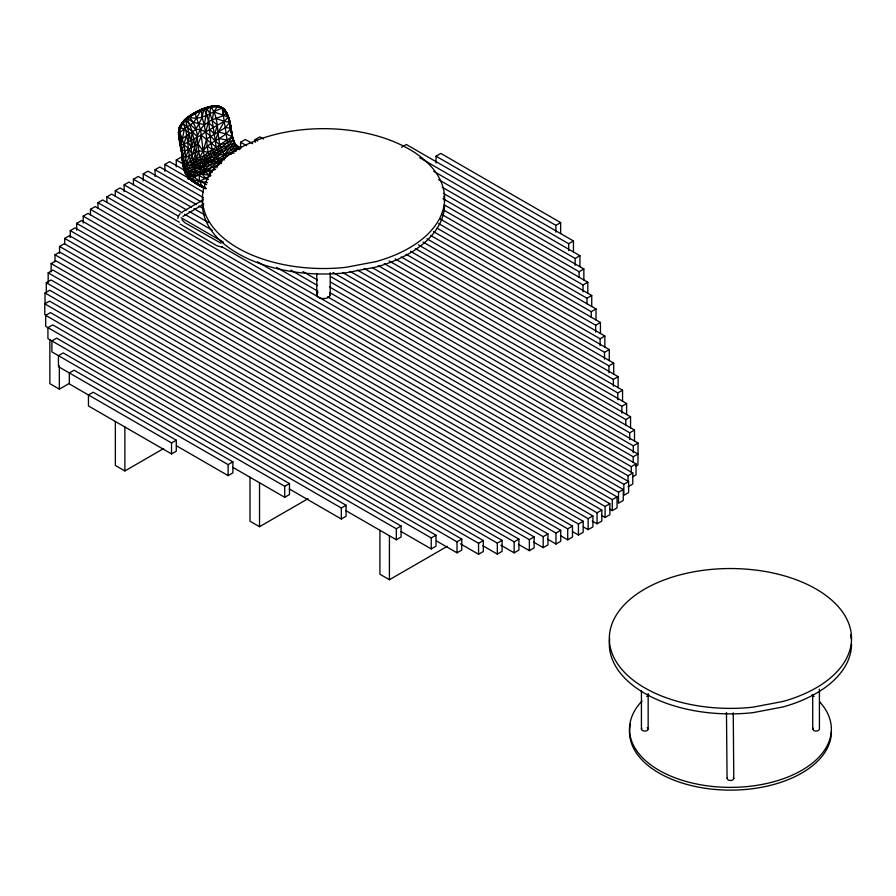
<?xml version="1.0" encoding="UTF-8"?>
<svg xmlns="http://www.w3.org/2000/svg" width="896" height="896" viewBox="0 0 896 896"><rect width="100%" height="100%" fill="white"/><g stroke="black" fill="none" stroke-linecap="round" stroke-linejoin="round"><path stroke-width="1.34" d="M239.299 149.408C227.315 138.936 234.752 118.955 222.824 108.203C208.958 101.394 192.483 113.243 182.717 122.584C192.696 140.907 181.899 172.917 208.186 179.458M184.206 170.453C183.557 155.938 177.666 141.557 179.558 127.019C186.962 114.531 202.194 107.643 216.171 105.874C221.2 105.851 224.963 109.536 227.013 113.803C224.448 107.195 217.101 104.261 210.549 106.512C197.098 110.734 174.675 119.986 179.077 137.805C183.893 151.267 179.435 168.291 190.142 179.166C194.141 182.75 199.248 185.942 203.717 187.835C197.176 183.243 189.28 179.592 185.282 172.301C179.458 132.406 170.206 122.27 202.642 109.122L187.723 117.746L202.642 109.122M179.066 128.139C184.106 119.067 191.699 114.374 201.006 110.051L194.477 113.366L184.195 120.848L188.552 116.984C169.579 128.195 184.363 150.651 183.31 167.16L182.011 149.531L178.606 132.877L179.558 127.019L185.147 119.851L179.211 130.054L184.027 169.904C186.782 178.976 195.955 183.691 203.717 187.835M182.538 122.763L180.454 126.067L179.334 130.525L179.95 140.056L178.562 134.456L179.558 127.019M180.04 126L178.438 132.63L181.899 151.547L179.95 140.056C183.747 154.594 180.141 173.813 194.97 182.952M239.501 149.453C226.61 138.488 235.547 115.237 219.766 106.635C215.387 106.098 210.414 106.512 206.461 108.102C207.256 116.211 202.35 123.95 205.744 131.846C207.648 141.781 205.789 153.608 212.923 161.773L218.915 161.246L232.702 152.096L237.787 147.683L239.803 149.475L234.606 143.909L233.632 140.885C229.667 129.562 232.053 113.165 219.778 106.512C230.664 112.762 230.787 127.624 232.579 138.712L232.691 137.637M228.928 119.84L230.272 123.626L226.554 113.064L222.141 107.733L218.624 106.422L220.058 107.027C234.528 112.034 226.677 139.306 239.378 149.363M180.802 146.474L178.774 133.638L180.286 125.686M178.438 132.63L180.454 126.067M184.027 169.904C187.096 179.771 197.758 183.837 205.778 188.731C195.003 183.098 183.456 175.65 206.069 188.552M187.634 117.869L194.981 113.254L200.558 129.741L203.19 151.178L205.05 158.693L208.107 163.733L215.544 169.59M231.482 130.95L229.79 121.946C231.963 131.298 231.179 142.643 239.456 149.307M221.95 107.576C234.886 116.245 213.17 116.995 208.298 122.371C191.106 131.331 198.285 157.069 184.386 168.146C185.942 177.946 196.168 183.03 203.605 188.093M205.99 188.462L202.552 186.603C198.531 181.451 198.352 174.462 200.861 168.605C212.083 160.586 222.298 150.752 235.379 145.152C223.037 161.179 202.238 163.016 186.435 173.41L188.261 176.266L196.358 182.885L210.694 175.683L208.846 170.363L211.59 166.981L218.915 161.246L221.234 163.072L224.258 154.616L234.091 142.834L233.632 140.885M216.899 167.866L218.915 161.246C205.733 147.414 213.651 125.014 203.896 109.032L206.55 107.845L200.57 109.973M181.037 144.794L184.498 128.722L193.682 122.416L201.443 109.939L206.55 107.845M186.334 174.787L191.99 180.768L195.586 183.243L187.813 176.714L192.282 175.437L195.014 171.494L196.134 168.146C190.68 157.091 190.243 143.528 192.27 131.634L187.253 118.642L189.078 117.074C201.421 121.341 211.232 111.664 222.253 108.158L227.494 142.89L229.454 147.941L234.136 153.373M214.57 105.896L217.616 106.344L213.696 111.854L212.15 120.322L216.205 147.19L219.117 154.874L216.933 159.32L224.952 158.704M181.261 144.458L183.882 144.648C190.77 139.518 199.293 137.234 205.744 131.846L208.298 122.371L210.806 106.848L205.89 107.867L214.973 105.896L217.246 106.098L210.302 106.669L220.114 106.982M226.162 156.576C213.573 143.192 222.085 121.307 210.806 106.848L203.896 109.032L202.093 117.555L195.81 129.472L180.197 140.045M177.89 218.422L178.416 216.126M733.242 712.824L733.79 778.546C733.118 781.368 726.902 781.211 727.182 778.053M819.426 689.192L819.426 729.109C818.877 732.222 811.384 731.494 813.154 728.134M226.621 113.232L228.782 118.171M178.965 130.077L178.774 133.638M206.64 184.598C198.654 180.667 189.258 175.717 186.984 166.275L183.714 164.651L185.539 157.338L188.978 148.938L198.072 143.931L201.578 135.442L216.205 147.19L232.198 136.662L230.854 128.128L225.4 127.635L206.584 139.014L203.19 151.178L199.674 157.091L183.714 164.651L184.386 168.146L193.458 169.422M222.712 152.522L233.038 140.045L227.494 142.89L219.901 144.76C211.949 139.53 206.662 128.419 195.81 129.472L185.416 120.243L182.717 123.066L192.27 131.634L193.738 138.802L191.531 147.571L188.104 142.117L189.224 133.56L185.416 120.243L187.253 118.642L193.682 122.416L204.243 124.6L202.093 117.555L201.443 109.939L203.896 109.032M193.088 160.53C198.822 146.63 200.222 128.722 189.078 117.074L185.416 120.243M216.205 147.19L208.219 152.163L198.666 150.797L192.125 154.302L188.978 148.938L184.89 151.032L182.202 149.845L186.603 135.296M207.502 182.694L191.733 179.491L188.384 176.187L185.293 171.013L187.869 168.918L192.203 167.138C195.451 159.802 200.256 152.286 198.072 143.931L203.19 151.178C209.686 140.571 224.448 139.014 230.854 128.128M228.525 117.376L222.746 115.002L224.381 110.174L219.778 106.512M215.264 140.941L218.333 131.992L224.336 121.285L228.211 117.354L224.381 110.174M208.219 152.163L200.469 159.891L186.984 166.275L186.346 163.419L189.594 155.546L192.125 154.302M183.714 164.651L182.885 155.826L184.89 151.032C184.498 141.31 174.574 117.824 180.981 145.768M184.195 169.434L187.97 175.661L192.282 175.437L202.866 170.509L204.467 166.656L209.675 165.357L218.915 161.246M235.917 151.525L237.507 147.818M193.738 138.802L196.123 159.006L197.926 164.338L192.203 167.138L196.134 168.146L197.926 164.338C210.818 158.693 221.357 148.803 234.091 142.834L237.059 147.314L239.512 149.285M194.846 165.894L196.896 161.818L201.499 162.411L204.467 166.656L199.226 166.566L197.926 164.338M214.054 155.019L219.117 154.874L221.514 150.214L212.318 149.643L207.211 145.858M182.717 122.584L179.827 128.162L179.278 132.978L184.498 128.722L189.224 133.56L190.714 140.571M218.333 131.992L226.106 133.918L232.198 136.662C224.325 149.834 205.688 152.074 199.226 166.566L202.866 170.509L209.597 175.011M216.922 150.024L219.901 144.76M196.123 159.006L200.469 159.891L209.989 157.506L213.069 152.477L217.885 152.6M212.318 149.643L208.981 154.974L199.674 157.091L198.666 150.797M231.269 154.213L237.059 147.314L230.899 150.091M178.606 215.768L180.13 213.64M187.869 168.918L191.229 164.562M225.4 127.635L229.723 122.416L228.211 117.354M227.282 115.685L228.547 118.91L226.878 113.602M183.344 162.893L182.773 163.946L183.31 167.16M185.282 172.301L186.435 173.41L190.478 173.432L200.861 168.605L196.134 168.146M190.478 173.432L187.97 175.661L188.261 176.266M213.091 106.322L202.082 109.525L194.477 113.366M213.248 106.389L201.667 109.872L213.17 106.254M213.965 170.285L208.846 170.363C204.59 174.608 192.931 174.899 191.99 180.768M212.162 172.368L208.846 170.363L202.866 170.509L209.675 165.357L212.923 161.773L215.331 157.282L209.989 157.506M182.84 216.485L203.806 204.03M185.147 120.198L187.253 118.642M186.794 174.182L185.058 172.514M221.234 163.072L217.28 165.491L202.866 170.509M133.437 184.722L133.437 179.222L138.197 176.478L191.498 207.256M124.13 191.71L124.13 184.834L128.89 182.09L182.179 212.867M143.237 180.768L143.237 173.902L147.997 171.147L201.23 201.88M115.27 196.202L115.27 190.714L120.03 187.958L179.357 222.219M106.87 196.851L111.63 194.107L623.269 489.496L623.269 500.483L618.509 503.227L618.509 492.24L106.87 196.851L106.87 202.339M97.955 208.174L97.955 202.686L102.704 199.942L617.03 496.877L617.03 507.864L612.27 510.619L609.851 509.219M155.053 176.602L155.053 169.736L159.813 166.992L203.403 192.147M164.875 171.282L164.875 164.416L169.635 161.672L185.371 170.755M90.429 214.827L90.429 209.339L95.189 206.584L609.862 503.731L609.862 514.718L605.102 517.462L601.474 515.368M176.266 166.869L176.266 160.003L181.026 157.259M83.227 223.026L83.227 216.16L87.976 213.405L601.81 510.07L601.81 521.058L597.061 523.802L592.211 521.002M76.642 230.216L76.642 223.339L81.402 220.595L592.917 515.917L592.917 526.904L588.157 529.659L583.318 526.859M70.258 237.507L70.258 230.642L75.018 227.898L583.195 521.293L583.195 532.28L578.435 535.024L572.398 531.541M64.691 243.914L64.691 238.414L69.451 235.67L572.477 526.086L572.477 537.074L567.717 539.829L560.459 535.64M59.55 253.31L59.55 246.434L64.31 243.69L560.728 530.298L560.728 541.285L555.968 544.029L547.501 539.146M240.61 147.717L240.61 142.218L245.37 139.474L252.616 143.662M55.003 261.666L55.003 254.8L59.752 252.056L547.949 533.904L547.949 544.891L543.189 547.635L533.501 542.046M255.125 142.352L255.125 139.608L259.874 136.864L263.514 138.958M51.15 271.802L51.15 263.57L55.91 260.814L534.128 536.917L534.128 547.904L529.368 550.648L518.459 544.354M48.171 282.442L48.171 272.832L52.931 270.077L518.907 539.112L518.907 550.099L514.147 552.843L500.853 545.171M46.301 292.354L46.301 282.733L51.05 279.989L502.085 540.389L502.085 551.376L497.325 554.12L482.821 545.742M182.717 211.658L203.123 199.886M45.024 303.968L45.024 292.981L49.773 290.237L483.325 540.546L483.325 551.533L478.565 554.277L460.398 543.794M44.8 314.832L44.8 303.845L49.56 301.101L461.765 539.09L461.765 550.077L457.016 552.821L436.43 540.938M345.565 510.451L396.323 539.75L401.072 537.006L401.072 526.019L396.323 528.763L45.685 326.334L45.685 315.347L50.445 312.592L435.994 535.192L435.994 546.179L431.234 548.923L401.016 531.485M401.576 147.258L406.336 144.502L573.44 240.979L573.44 251.966M436.05 163.038L436.05 156.173L440.81 153.429L560.638 222.611L560.638 233.598M49.84 339.718L49.84 383.667L59.349 389.155L69.037 383.566M176.501 445.805L228.122 475.608L232.882 472.864L232.882 461.877L74.088 370.194L69.328 372.938L69.328 383.925L171.528 442.926L176.277 440.182L176.277 451.17L171.528 453.914L88.458 405.966L88.458 394.979L93.218 392.224L176.277 440.182M115.36 421.49L115.36 465.438L124.88 470.938L163.654 448.549M436.05 156.173L555.89 225.355L560.638 222.611M419.742 157.741L568.68 243.734L573.44 240.979M438.603 179.626L575.165 258.462L579.925 255.718L579.925 266.706M232.59 467.208L284.726 497.302L289.486 494.558L289.486 483.571L63.213 352.923L58.453 355.678L58.453 366.666L228.122 464.621L232.882 461.877M443.442 193.402L579.107 271.723L583.856 268.979L583.856 279.966M444.259 204.859L583.038 284.984L587.798 282.24L587.798 293.227M441.605 214.312L586.981 298.245L591.741 295.501L591.741 306.488M289.251 488.925L341.331 518.997L346.091 516.242L346.091 505.254L56.65 338.15L51.89 340.906L51.89 351.893L284.726 486.315L289.486 483.571M438.682 223.619L591.248 311.696L596.008 308.952L596.008 319.939M433.474 231.594L595.672 325.237L600.432 322.493L600.432 333.48M250.006 477.254L250.006 521.203L259.526 526.702L307.978 498.725M427 238.84L600.096 338.778L604.856 336.034L604.856 347.021M418.331 244.821L604.52 352.318L609.28 349.574L609.28 360.562M401.072 526.019L52.685 324.878L47.925 327.622L47.925 338.61L341.331 508.01L346.091 505.254M410.558 251.328L608.944 365.859L613.704 363.115L613.704 374.102M401.218 256.917L613.368 379.4L618.128 376.656L618.128 387.643M389.144 260.938L617.792 392.941L622.552 390.197L622.552 401.184M378.28 265.653L621.858 406.28L626.618 403.536L626.618 414.523M364.078 268.442L625.8 419.541L630.56 416.797L630.56 427.784M45.685 315.347L431.234 537.936L435.994 535.192M350.101 271.354L629.742 432.802L634.502 430.058L634.502 441.045M379.915 530.275L379.915 574.224L389.424 579.723L447.406 546.246M44.8 303.845L457.016 541.834L461.765 539.09M333.032 272.485L633.282 445.838L638.042 443.083L342.63 272.53M45.024 292.981L478.565 543.29L483.325 540.546M330.758 282.162L633.214 456.781L637.974 454.037L330.68 276.618M46.301 282.733L497.325 543.133L502.085 540.389M329.661 292.522L631.277 466.648L636.037 463.904L636.037 474.891L632.464 476.952M635.589 466.39L637.974 465.024L638.042 443.083M257.376 261.766L628.029 475.765L632.789 473.021L632.789 484.008L628.029 486.752M48.171 272.832L514.147 541.856L518.907 539.112M623.851 484.344L628.611 481.589L628.611 492.576L623.851 495.331L623.851 484.344L115.27 190.714M51.15 263.57L529.368 539.661L534.128 536.917M618.509 492.24L623.269 489.496M55.003 254.8L543.189 536.648L547.949 533.904M97.955 202.686L612.27 499.632L617.03 496.877M59.55 246.434L555.968 533.042L560.728 530.298M90.429 209.339L605.102 506.475L609.862 503.731M64.691 238.414L567.717 528.842L572.477 526.086M83.227 216.16L597.061 512.814L601.81 510.07M70.258 230.642L578.435 524.037L583.195 521.293M76.642 223.339L588.157 518.672L592.917 515.917M205.744 131.846L224.336 121.285L229.723 122.416M194.499 113.165L201.163 109.704L210.37 106.68M205.083 186.738L202.216 186.771L204.557 188.104M231.874 136.091L232.198 135.43M189.594 155.546L185.539 157.338L182.885 155.826M235.984 145.779L239.21 149.094M232.702 152.096L224.258 154.616L219.117 154.874M220.584 147.616L228.334 145.555M226.554 113.064L221.043 107.61M201.163 109.704L202.082 109.525M209.619 107.128L213.069 106.568M210.302 106.669L217.907 106.03L222.824 108.203M192.282 175.437L199.203 175.291M214.458 106.142L217.246 106.098L216.171 105.874M184.643 169.848L185.293 171.013L205.206 172.323M222.51 247.262L216.91 245.762L180.13 224.045M179.637 140.157L180.958 146.227L179.077 137.805M184.498 128.722L179.693 127.949L178.853 132.462M215.163 106.019L222.253 108.158L217.493 106.131L219.766 106.635M219.016 138.555L226.89 140.011M188.384 176.187L194.421 177.341M199.707 172.122L202.014 173.947L210.694 175.683M215.813 118.44L224.336 121.285M213.696 111.854L222.746 115.002M221.021 243.253L184.811 222.69L181.933 219.8M190.501 161.739L193.85 163.352M230.339 127.042L229.902 124.454L231.862 135.598M433.698 171.293L579.925 255.718M442.142 187.163L583.856 268.979M442.982 198.632L587.798 282.24M443.934 210.168L591.741 295.501M439.813 218.77L596.008 308.952M437.024 228.144L600.432 322.493M430.55 235.402L604.856 336.034M255.125 139.608L257.544 141.008M423.091 242.077L609.28 349.574M240.61 142.218L246.658 145.712M233.856 143.819L241.114 148.008M415.318 248.573L613.704 363.115M405.978 254.173L618.128 376.656M395.114 258.888L622.552 390.197M384.25 263.603L626.618 403.536M372.467 267.792L630.56 416.797M176.266 160.003L183.534 164.203M357.28 269.998L634.502 430.058M164.875 164.416L189.09 178.394M155.053 169.736L203.482 197.691M143.237 173.902L196.47 204.635M198.89 206.024L203.728 208.824M193.917 208.645L204.814 214.939M302.926 271.589L317.464 279.978M329.582 286.978L636.037 463.904M133.437 179.222L186.738 210M189.157 211.4L208.533 222.589M290.909 270.144L317.554 285.522M184.61 214.256L212.464 230.35M276.662 267.411L317.845 291.189M327.544 296.789L632.789 473.021M124.13 184.834L178.64 216.306M181.059 217.706L223.451 242.189M221.738 246.691L628.611 481.589M195.07 182.213L202.552 186.603M207.962 179.547L205.744 178.237L202.014 173.947M196.84 184.184L190.109 179.133L192.382 181.059M186.39 174.451L191.733 180.186L195.048 182.47M191.565 179.558L196.358 182.885M222.645 158.883L224.168 160.104M234.875 143.674L233.8 141.467M239.422 149.542L236.757 147.235L233.442 141.378L233.554 141.96M183.882 144.648L188.978 148.938M179.603 136.035L182.314 138.342M239.187 149.162L234.203 143.27M208.298 122.371L213.685 127.31M209.821 129.517L214.603 134.254L217.37 125.227L212.15 120.322L210.022 113.546L206.461 108.102M192.27 131.634L197.288 136.73M188.059 176.389L191.733 180.186M182.213 158.077L182.806 164.416L181.462 149.542L182.773 163.946M236.006 146.104L237.787 147.683M179.85 140.75L178.987 136.326M733.342 777.582L733.79 778.546M224.582 110.006L228.547 118.91M182.202 149.845L182.963 158.962M226.856 114.61L225.12 111.227M184.744 171.819L185.517 173.443M234.606 143.909L235.032 144.85M183.422 166.085L184.061 167.63M201.499 162.411L199.674 157.091M232.198 136.662L233.083 139.328M228.827 119.974L229.398 122.102M229.925 122.909L231.347 130.133M230.776 129.629L231.213 132.216L229.902 123.077M230.978 129.92L231.336 132.395M186.346 163.419L184.89 151.032M181.462 149.542L182.47 158.346M726.466 712.589L727.07 778.546M812.706 694.848L812.706 729.109M648.155 693.47L648.155 729.109M641.424 690.57L641.424 729.109M633.282 445.838L633.282 452.704M633.214 456.781L633.214 462.28M631.277 466.648L631.277 472.147M629.742 432.802L629.742 439.667M628.029 475.765L628.029 481.264M625.8 419.541L625.8 425.04M621.858 406.28L621.858 413.146M617.792 392.941L617.792 399.806M613.368 379.4L613.368 386.266M612.27 499.632L612.27 510.619M608.944 365.859L608.944 372.725M605.102 506.475L605.102 517.462M604.52 352.318L604.52 359.184M600.096 338.778L600.096 345.643M597.061 512.814L597.061 523.802M595.672 325.237L595.672 332.102M591.248 311.696L591.248 317.195M588.157 518.672L588.157 529.659M586.981 298.245L586.981 303.744M583.038 284.984L583.038 291.85M579.107 271.723L579.107 277.211M578.435 524.037L578.435 535.024M575.165 258.462L575.165 265.328M568.68 243.734L568.68 250.6M567.717 528.842L567.717 539.829M555.89 225.355L555.89 232.221M555.968 533.042L555.968 544.029M543.189 536.648L543.189 547.635M529.368 539.661L529.368 550.648M514.147 541.856L514.147 552.843M497.325 543.133L497.325 554.12M478.565 543.29L478.565 554.277M457.016 541.834L457.016 552.821M431.234 537.936L431.234 548.923M396.323 528.763L396.323 539.75M389.424 535.774L389.424 579.723M341.331 508.01L341.331 518.997M330.221 272.709L330.221 295.03M316.803 273.526L316.803 294.448M284.726 486.315L284.726 497.302M259.526 482.754L259.526 526.702M228.122 464.621L228.122 475.608M171.528 442.926L171.528 453.914M124.88 426.989L124.88 470.938M59.349 365.803L59.349 389.155M444.606 205.408A121.106 69.922 0 0 1 376.074 267.086L346.046 272.787A121.106 69.922 0 0 1 202.742 198.878M443.856 196.235A121.106 69.922 0 0 1 444.539 201.477M330.12 294.011A6.731 3.886 0 0 1 322.146 298.536A6.731 3.886 0 0 1 317.957 292.544M851.536 643.966A121.106 69.922 0 0 1 782.992 706.955L752.965 712.656A121.106 69.922 0 0 1 609.661 638.736M850.494 634.805A121.106 69.922 0 0 1 851.2 638.714M831.354 731.853A100.923 58.262 0 0 1 723.834 790.003A100.923 58.262 0 0 1 630.37 724.248M819.784 702.016A100.923 58.262 0 0 1 729.422 787.371A100.923 58.262 0 0 1 642.04 700.986M646.744 696.539A100.923 58.262 0 0 1 648.771 694.87M812.09 694.87A100.923 58.262 0 0 1 814.117 696.539M647.17 727.731A3.36 1.938 0 0 1 647.371 730.352A3.36 1.938 0 0 1 642.869 730.699A3.36 1.938 0 0 1 641.883 728.134M189.538 178.774A1.971 1.131 -60 0 1 187.891 178.797A1.971 1.131 -60 0 1 188.485 176.445M205.901 160.53L202.821 164.64L211.288 159.746L205.901 160.53M234.842 143.64L236.141 145.712L234.842 143.64M376.074 261.587L346.046 267.299A121.106 69.922 0 0 1 206.147 181.35A121.106 69.922 0 0 1 400.187 144.469A121.106 69.922 0 0 1 376.074 261.587M782.992 701.456L752.965 707.168A121.106 69.922 0 0 1 613.066 621.219A121.106 69.922 0 0 1 807.106 584.338A121.106 69.922 0 0 1 782.992 701.456"/></g></svg>
